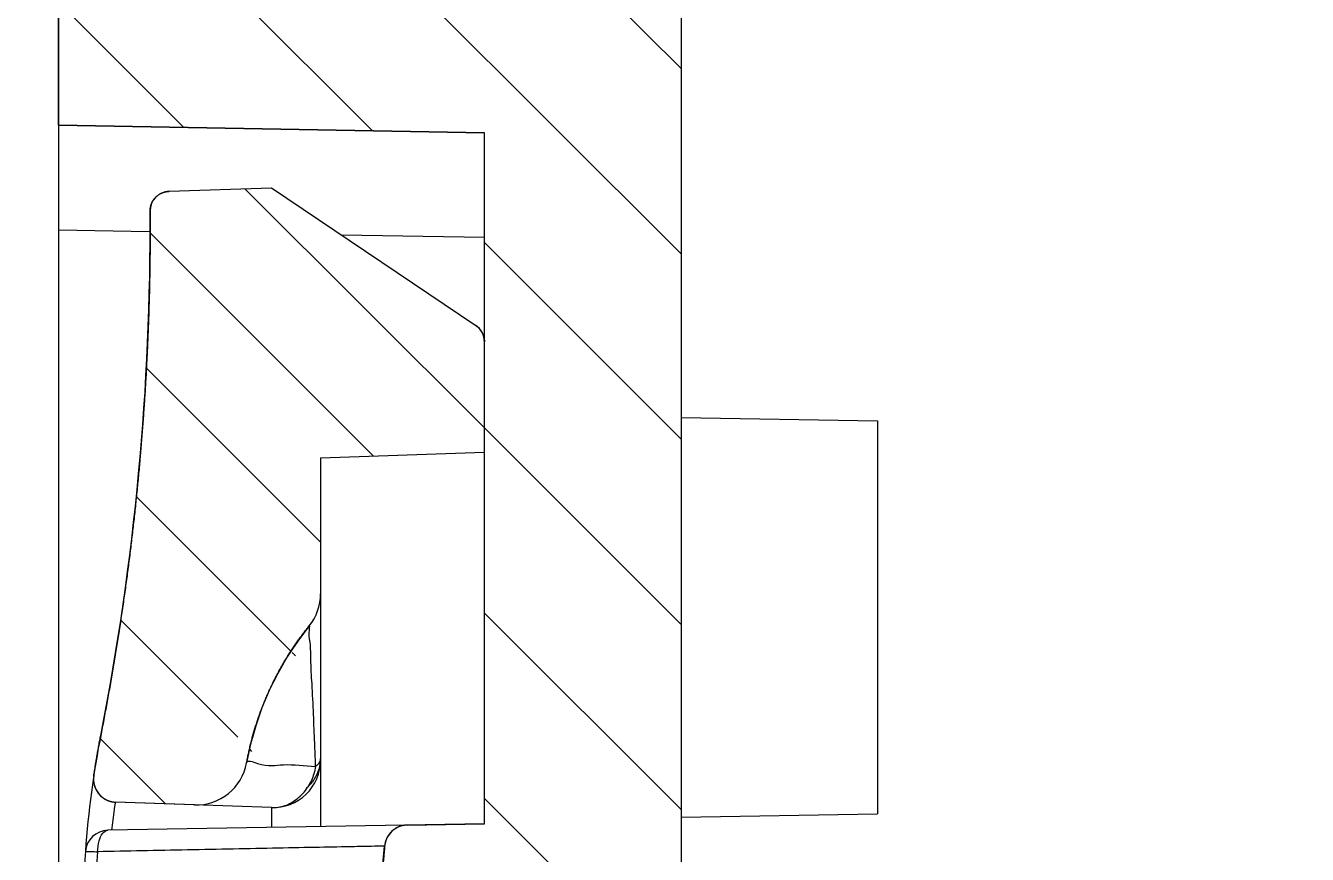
# Model space of a CAD drawing. Header units: millimetres. Extents: x 1786 to 2940, y -3417 to -1928.
# Drawn here: x 2728.43 to 2747.99, y -3145.97 to -3133.32 of the extents above; entities that cross this region are included whole.
import ezdxf

# ---------------------------------------------------------------- set-up
doc = ezdxf.new("R2010")
doc.units = ezdxf.units.MM
doc.layers.add('06___PRT_ALL_SURFS', color=7, linetype='Continuous')

# ---------------------------------------------------------------- blocks, each defined once
blk = doc.blocks.new('u231')
at = {"linetype": 'Continuous'}
h = blk.add_hatch(dxfattribs=at)
h.set_pattern_fill('DEFAULT__10', color=2, scale=2, angle=-45, style=0, pattern_type=0)
h.set_pattern_definition([(315, (-644.6682329129508, -170.348428502527), (1.4142135624, 1.4142135624), [])])
edge = h.paths.add_edge_path()
edge.add_line((-66.27623743635058, 36.23109608657296), (-66.27623743635058, 37.56018795327293))
edge.add_line((-67.47623743635086, 37.62448127707285), (-66.27623743635081, 37.56018795327284))
edge.add_line((-67.47623743635086, 37.62448127707285), (-67.47623743635086, 39.27669049927283))
edge.add_line((-52.7326064202507, 39.53983989557264), (-67.47623743635074, 39.27669049927263))
edge.add_spline(control_points=[(-50.27623743635058, 42.09660702657266), (-50.27623743635058, 41.90539620437266), (-50.3171183112504, 41.53352856937272), (-50.49648154585066, 40.99696159317273), (-50.78730116895076, 40.51288155597285), (-51.17617694835053, 40.10421865587296), (-51.64698653255073, 39.79096247157304), (-52.17634089405101, 39.59248572197293), (-52.54342701385076, 39.54321653557281), (-52.7326064202507, 39.53983989557264)], knot_values=[0, 0, 0, 0, 0.1428571429, 0.2857142857, 0.4285714286, 0.5714285714, 0.7142857143000001, 0.8571428570999999, 1, 1, 1, 1], degree=3, periodic=0)
edge.add_line((-50.27623743635058, 42.09660702657266), (-50.27623743635058, 44.06426391327264))
edge.add_line((-76.22623743635086, 44.74378857807278), (-50.27623743635081, 44.06426391327278))
edge.add_line((-76.22623743635086, 44.74378857807278), (-76.22623743635086, 47.72261318777279))
edge.add_line((-76.22623743635086, 47.72261318777282), (-60.77623743635081, 47.58778308047283))
edge.add_line((-60.77623743635058, 46.69952903187277), (-60.77623743635058, 47.58778308047278))
edge.add_line((-60.77623743635058, 46.69952903187277), (-47.77623743635058, 46.47261318777277))
edge.add_line((-47.77623743635058, 45.46894503897283), (-47.77623743635058, 46.47261318777285))
edge.add_line((-47.77623743635058, 45.46894503897283), (-46.27623743635058, 45.44276244157285))
edge.add_line((-46.27623743635058, 44.9190887759728), (-46.27623743635058, 45.4427624415728))
edge.add_spline(control_points=[(-46.52623743635058, 44.48607607407303), (-46.36774378724979, 44.5775824250727), (-46.27623743634967, 44.73607607407075), (-46.27623743635058, 44.9190887759728)], knot_values=[0, 0, 0, 0, 1, 1, 1, 1], weights=[1, 0.9106836025, 0.9106836025, 1], degree=3, periodic=0)
edge.add_spline(control_points=[(-46.52623743635058, 44.48607607407303), (-46.68473108534726, 44.39456972317203), (-46.77623743634877, 44.23607607407212), (-46.77623743635058, 44.05306337227285)], knot_values=[0, 0, 0, 0, 1, 1, 1, 1], weights=[1, 0.9106836025, 0.9106836025, 1], degree=3, periodic=0)
edge.add_line((-46.77623743635058, 42.09660702657266), (-46.77623743635058, 44.05306337227267))
edge.add_spline(control_points=[(-52.6715229977508, 35.96284892267295), (-52.2765381480508, 35.96989337897276), (-51.50451467915082, 36.06150863377297), (-50.37701095755074, 36.43035461447289), (-49.34956988385056, 37.01306978367302), (-48.45427340865081, 37.78498179137296), (-47.72465430135071, 38.71516089537272), (-47.18438482155079, 39.76766636327284), (-46.85131430985075, 40.91173655757302), (-46.77623743635058, 41.69587714877298), (-46.77623743635058, 42.09660702657266)], knot_values=[0, 0, 0, 0, 0.125, 0.25, 0.375, 0.5, 0.625, 0.75, 0.875, 1, 1, 1, 1], degree=3, periodic=0)
edge.add_line((-52.6715229977508, 35.96284892267295), (-65.77623743635081, 35.72913548497297))
edge.add_line((-65.77623743635058, 35.72913548497309), (-65.77623743635058, 36.20434106527307))
edge.add_line((-66.27623743635058, 36.23109608657296), (-65.77623743635058, 36.20434106527293))
edge = h.paths.add_edge_path()
edge.add_line((-46.77623743635058, 54.89216300337284), (-46.77623743635058, 71.57527279637284))
edge.add_spline(control_points=[(-46.52623743635058, 54.45915030147262), (-46.68473108534726, 54.55065665247275), (-46.77623743634877, 54.70915030147082), (-46.77623743635058, 54.89216300337284)], knot_values=[0, 0, 0, 0, 1, 1, 1, 1], weights=[1, 0.9106836025, 0.9106836025, 1], degree=3, periodic=0)
edge.add_spline(control_points=[(-46.52623743635058, 54.45915030147262), (-46.36774378724979, 54.36764395057209), (-46.27623743634967, 54.20915030147262), (-46.27623743635058, 54.02613759957285)], knot_values=[0, 0, 0, 0, 1, 1, 1, 1], weights=[1, 0.9106836025, 0.9106836025, 1], degree=3, periodic=0)
edge.add_line((-46.27623743635058, 53.50246393407269), (-46.27623743635058, 54.02613759957268))
edge.add_line((-47.77623743635058, 53.47628133667286), (-46.27623743635058, 53.50246393407286))
edge.add_line((-47.77623743635058, 52.47261318777282), (-47.77623743635058, 53.47628133667283))
edge.add_line((-60.77623743635058, 52.24569734377292), (-47.77623743635058, 52.47261318777294))
edge.add_line((-60.77623743635058, 51.35744329517274), (-60.77623743635058, 52.24569734377275))
edge.add_line((-76.22623743635086, 51.22261318777282), (-60.77623743635081, 51.3574432951728))
edge.add_line((-76.22623743635086, 51.22261318777282), (-76.22623743635086, 54.20143779757282))
edge.add_line((-76.22623743635086, 54.20143779757291), (-50.27623743635081, 54.88096246227292))
edge.add_line((-50.27623743635058, 54.88096246227269), (-50.27623743635058, 71.5752727963727))
edge.add_line((-46.77623743635058, 71.5752727963727), (-50.27623743635058, 71.5752727963727))
edge = h.paths.add_edge_path()
edge.add_line((-46.77623743635058, 71.5752727963727), (-50.27623743635058, 71.5752727963727))
edge.add_line((-46.77623743635058, 71.5752727963727), (-50.27623743635058, 71.5752727963727))
edge = h.paths.add_edge_path()
edge.add_line((-46.77623743635058, 235.2360558429727), (-46.77623743635058, 198.6860711098728))
edge.add_line((-53.27623743635058, 198.5726131877727), (-46.77623743635058, 198.6860711098728))
edge.add_line((-53.27623743635058, 198.5726131877727), (-53.27623743635058, 171.5075233176727))
edge.add_line((-53.27623743635058, 171.5075233176731), (-51.27623743635058, 171.4726131877731))
edge.add_line((-51.27623743635058, 171.4726131877728), (-51.27623743635058, 169.9726131877728))
edge.add_line((-57.27623743635058, 169.9726131877728), (-51.27623743635058, 169.9726131877728))
edge.add_line((-57.27623743635058, 169.9726131877728), (-57.27623743635058, 164.9726131877728))
edge.add_line((-57.27623743635058, 164.9726131877728), (-51.27623743635058, 164.9726131877728))
edge.add_line((-51.27623743635058, 164.9726131877728), (-51.27623743635058, 163.8226131877728))
edge.add_spline(control_points=[(-51.27623743635058, 163.8226131877727), (-51.70513100334983, 163.8226131877727), (-52.11465462974913, 163.6951765712729), (-52.46781802735086, 163.451814071273)], knot_values=[0, 0, 0, 0, 1, 1, 1, 1], weights=[1, 0.9698916124, 0.9698916124, 1], degree=3, periodic=0)
edge.add_line((-53.27623743635058, 163.4377030579726), (-52.46781802735052, 163.4518140712726))
edge.add_line((-53.27623743635058, 163.4377030579726), (-53.27623743635058, 159.6377030579727))
edge.add_line((-53.77623743635058, 159.6377030579729), (-53.27623743635058, 159.6377030579729))
edge.add_line((-53.77623743635058, 159.6377030579729), (-53.77623743635058, 156.4726131877729))
edge.add_line((-53.77623743635058, 156.4726131877728), (-53.27623743635058, 156.4726131877728))
edge.add_line((-53.27623743635058, 156.4726131877728), (-53.27623743635058, 146.5322962657728))
edge.add_line((-48.31346758405061, 146.4456707957729), (-53.27623743635058, 146.5322962657729))
edge.add_spline(control_points=[(-48.31346758405061, 146.4456707957729), (-48.09464045915274, 146.4418511540739), (-47.94930762085141, 146.2782104917733), (-47.97135661095081, 146.060463523273)], knot_values=[0, 0, 0, 0, 1, 1, 1, 1], weights=[1, 0.7846608681, 0.7846608681, 1], degree=3, periodic=0)
edge.add_spline(control_points=[(-47.4269974112508, 134.2657399000727), (-48.18796792435069, 138.1562943533722), (-48.3707357367507, 142.1163557167729), (-47.97135661095081, 146.060463523273)], knot_values=[0, 0, 0, 0, 1, 1, 1, 1], weights=[1, 0.9928064695000001, 0.9928064695000001, 1], degree=3, periodic=0)
edge.add_spline(control_points=[(-47.4269974112508, 134.2657399000727), (-47.06464821745067, 132.4131855039727), (-47.05426653135146, 130.5255555218769), (-47.39621686985083, 128.6691275823728)], knot_values=[0, 0, 0, 0, 1, 1, 1, 1], weights=[1, 0.9882961475, 0.9882961475, 1], degree=3, periodic=0)
edge.add_spline(control_points=[(-47.38505693465095, 114.0094844183727), (-48.28761182615062, 118.8678684664728), (-48.29137364295093, 123.809374991773), (-47.39621686985083, 128.6691275823728)], knot_values=[0, 0, 0, 0, 1, 1, 1, 1], weights=[1, 0.9888781278000001, 0.9888781278000001, 1], degree=3, periodic=0)
edge.add_spline(control_points=[(-47.38505693465095, 114.0094844183727), (-47.04745914784507, 112.1922213158673), (-47.04767060484573, 110.3438659916679), (-47.38568418265049, 108.526680180973)], knot_values=[0, 0, 0, 0, 1, 1, 1, 1], weights=[1, 0.9887716872, 0.9887716872, 1], degree=3, periodic=0)
edge.add_spline(control_points=[(-47.93920860805065, 97.97344139307279), (-48.21917380595187, 101.5053385184733), (-48.03359744755198, 105.0434509009729), (-47.38568418265049, 108.526680180973)], knot_values=[0, 0, 0, 0, 1, 1, 1, 1], weights=[1, 0.9942437894, 0.9942437894, 1], degree=3, periodic=0)
edge.add_spline(control_points=[(-48.04742018565094, 97.69168557147259), (-47.96928921385279, 97.76569481067327), (-47.93070484135295, 97.86615904517335), (-47.93920883125065, 97.9734413754727)], knot_values=[0, 0, 0, 0, 1, 1, 1, 1], weights=[1, 0.9348461343000001, 0.9348461343000001, 1], degree=3, periodic=0)
edge.add_spline(control_points=[(-51.75437299785062, 89.96690460327272), (-51.50862177925092, 92.94407878037282), (-50.2161914434505, 95.63732655387275), (-48.04742046845058, 97.69168587007289)], knot_values=[0, 0, 0, 0, 1, 1, 1, 1], weights=[1, 0.9560676572, 0.9560676572, 1], degree=3, periodic=0)
edge.add_spline(control_points=[(-52.09706883035096, 89.64575008877273), (-51.90794488114989, 89.64905125957284), (-51.76992428424865, 89.77839220717304), (-51.75436351845065, 89.96690382087309)], knot_values=[0, 0, 0, 0, 1, 1, 1, 1], weights=[1, 0.8276670767000001, 0.8276670767000001, 1], degree=3, periodic=0)
edge.add_line((-52.09706883035096, 89.64575008877273), (-53.27623743635093, 89.62516762417272))
edge.add_line((-53.27623743635058, 89.62516762417272), (-53.27623743635058, 79.07485070207275))
edge.add_line((-53.27623743635058, 79.07485070207304), (-46.77623743635058, 78.96139278007303))
edge.add_line((-46.77623743635058, 78.96139278007286), (-46.77623743635058, 71.57527279637287))
edge.add_line((-46.77623743635058, 71.5752727963727), (-50.27623743635058, 71.5752727963727))
edge.add_line((-50.27623743635058, 75.91729813367283), (-50.27623743635058, 71.57527279637284))
edge.add_line((-50.27623743635058, 75.91729813367283), (-56.27623743635058, 75.91729813367283))
edge.add_line((-56.27623743635058, 75.91729813367283), (-56.27623743635058, 91.59056215037279))
edge.add_spline(control_points=[(-56.27623743635058, 91.59056215037299), (-56.27623743635058, 92.16827408507287), (-55.87131378915047, 92.58032738207292), (-55.29368984275061, 92.59040984557305)], knot_values=[0, 0, 0, 0, 1, 1, 1, 1], weights=[1, 0.8088336328, 0.8088336328, 1], degree=3, periodic=0)
edge.add_line((-55.09788607215069, 92.59382761307279), (-55.29368984275072, 92.59040984557276))
edge.add_spline(control_points=[(-54.15782053705061, 93.30530315427268), (-54.28780198954837, 92.8737094742728), (-54.64721280374987, 92.60169449457226), (-55.09788607675046, 92.59382787697268)], knot_values=[0, 0, 0, 0, 1, 1, 1, 1], weights=[1, 0.8718579616, 0.8718579616, 1], degree=3, periodic=0)
edge.add_spline(control_points=[(-54.15782322995074, 93.30530396527274), (-53.56527444495034, 95.27281783616809), (-52.5863247643465, 97.07943966087305), (-51.26159354435049, 98.65020765447298)], knot_values=[0, 0, 0, 0, 1, 1, 1, 1], weights=[1, 0.9861690691, 0.9861690691, 1], degree=3, periodic=0)
edge.add_spline(control_points=[(-51.0269145121506, 99.33695842647285), (-51.01625737494671, 99.0837527922695), (-51.09820756504951, 98.84393862647266), (-51.26159354435049, 98.65020765447298)], knot_values=[0, 0, 0, 0, 1, 1, 1, 1], weights=[1, 0.9545596411, 0.9545596411, 1], degree=3, periodic=0)
edge.add_spline(control_points=[(-51.0269145121506, 99.33695842647285), (-51.16434708444922, 102.6022538730731), (-50.93275582354547, 105.8622243565674), (-50.33509403095059, 109.0752980325728)], knot_values=[0, 0, 0, 0, 1, 1, 1, 1], weights=[1, 0.9957492617, 0.9957492617, 1], degree=3, periodic=0)
edge.add_spline(control_points=[(-50.33459223255068, 113.4615414224727), (-50.06451400304925, 112.0077309404697), (-50.06468316864905, 110.529046681068), (-50.33509403095059, 109.0752980325728)], knot_values=[0, 0, 0, 0, 1, 1, 1, 1], weights=[1, 0.9887716872, 0.9887716872, 1], degree=3, periodic=0)
edge.add_spline(control_points=[(-50.33459223255068, 113.4615414224727), (-51.30434135945097, 118.6816269083729), (-51.30838323955095, 123.9910232499728), (-50.34658301285072, 129.2125791648727)], knot_values=[0, 0, 0, 0, 1, 1, 1, 1], weights=[1, 0.9888781278000001, 0.9888781278000001, 1], degree=3, periodic=0)
edge.add_spline(control_points=[(-50.3712074459504, 133.6898690190728), (-50.08132809095057, 132.2078255021779), (-50.07302274195081, 130.6977215164729), (-50.34658301285072, 129.2125791648727)], knot_values=[0, 0, 0, 0, 1, 1, 1, 1], weights=[1, 0.9882961475, 0.9882961475, 1], degree=3, periodic=0)
edge.add_spline(control_points=[(-50.3712074459504, 133.6898690190728), (-50.93930056245063, 136.594314285273), (-51.20766179675093, 139.5416036063775), (-51.1734822344506, 142.5008879541729)], knot_values=[0, 0, 0, 0, 1, 1, 1, 1], weights=[1, 0.9965110281999999, 0.9965110281999999, 1], degree=3, periodic=0)
edge.add_spline(control_points=[(-52.15596313405058, 143.512284820973), (-51.57300396705068, 143.5021092308725), (-51.16674851335029, 143.0838970365726), (-51.1734822344506, 142.5008879541729)], knot_values=[0, 0, 0, 0, 1, 1, 1, 1], weights=[1, 0.8061273523, 0.8061273523, 1], degree=3, periodic=0)
edge.add_line((-52.15596313405058, 143.512284820973), (-55.29368984275061, 143.567054044373))
edge.add_spline(control_points=[(-56.27623743635058, 144.566901739573), (-56.27623743635058, 143.9891898047731), (-55.87131378915047, 143.5771365078735), (-55.29368984275061, 143.567054044373)], knot_values=[0, 0, 0, 0, 1, 1, 1, 1], weights=[1, 0.8088336328, 0.8088336328, 1], degree=3, periodic=0)
edge.add_line((-56.27623743635058, 144.566901739573), (-56.27623743635058, 163.472613187773))
edge.add_line((-56.27623743635058, 163.4726131877728), (-58.77623743635058, 163.4726131877728))
edge.add_line((-58.77623743635058, 171.4726131877728), (-58.77623743635058, 163.4726131877728))
edge.add_line((-56.27623743635058, 171.4726131877728), (-58.77623743635058, 171.4726131877728))
edge.add_line((-56.27623743635058, 171.4726131877728), (-56.27623743635058, 201.7301657562728))
edge.add_line((-50.27623743635058, 201.730165756273), (-56.27623743635058, 201.730165756273))
edge.add_line((-50.27623743635058, 235.2360558429727), (-50.27623743635058, 201.7301657562728))
edge.add_spline(control_points=[(-50.27623743635058, 235.2360558429727), (-50.27623743635104, 236.6803356798732), (-51.28854655425221, 237.7104689221728), (-52.7326064202507, 237.7356750808731)], knot_values=[0, 0, 0, 0, 1, 1, 1, 1], weights=[1, 0.8088336328, 0.8088336328, 1], degree=3, periodic=0)
edge.add_line((-55.27623743635058, 237.7800743254729), (-52.73260642025059, 237.7356750808729))
edge.add_line((-55.27623743635058, 237.7800743254729), (-55.27623743635058, 238.6226131877729))
edge.add_line((-53.67623743635068, 238.6226131877729), (-55.2762374363507, 238.6226131877729))
edge.add_line((-53.67623743635068, 238.6226131877729), (-53.67623743635068, 240.2226131877729))
edge.add_line((-53.67623743635068, 240.2226131877728), (-55.2762374363507, 240.2226131877728))
edge.add_line((-55.27623743635058, 240.2226131877728), (-55.27623743635058, 241.2806074735728))
edge.add_line((-55.27623743635058, 241.2806074735727), (-52.67152299775057, 241.2351420139727))
edge.add_spline(control_points=[(-46.77623743635058, 235.2360558429727), (-46.77623743635059, 238.7023274514727), (-49.20577931925071, 241.1746472330733), (-52.6715229977508, 241.235142013973)], knot_values=[0, 0, 0, 0, 1, 1, 1, 1], weights=[1, 0.8088336328, 0.8088336328, 1], degree=3, periodic=0)
h = blk.add_hatch(dxfattribs=at)
h.set_pattern_fill('DEFAULT__4', color=2, scale=1.5, angle=-45, style=0, pattern_type=0)
h.set_pattern_definition([(315, (-645.0217863035509, -170.7019818931271), (1.0606601718, 1.0606601718), [])])
edge = h.paths.add_edge_path()
edge.add_line((-53.27623743635058, 83.95208401157288), (-53.27623743635058, 82.26651621137287))
edge.add_line((-50.77623743635058, 84.039385935273), (-53.27623743635058, 83.95208401157302))
edge.add_line((-50.77623743635058, 84.039385935273), (-50.77623743635058, 86.115434698673))
edge.add_arc((-49.99623567385061, 86.1154347092729), 0.7800019105, 141.1366498773, 180.0000007782)
edge.add_spline(control_points=[(-49.64771814375081, 88.69667753267277), (-49.78711531244837, 87.92602497556754), (-50.11268817774817, 87.21374747077243), (-50.60422884955051, 86.60405516947276)], knot_values=[0, 0, 0, 0, 1, 1, 1, 1], weights=[1, 0.9793104276000001, 0.9793104276000001, 1], degree=3, periodic=0)
edge.add_arc((-48.88017454455075, 88.55784623447289), 0.7800001409, 88.00000470859999, 169.7470368941)
edge.add_line((-48.85295299685049, 89.33737120747264), (-47.64992149795046, 89.2953604218726))
edge.add_spline(control_points=[(-47.31604874815048, 88.89338751017294), (-47.28262092765227, 89.115073904773), (-47.4258655706526, 89.28753621647411), (-47.6499214979508, 89.29536042187283)], knot_values=[0, 0, 0, 0, 1, 1, 1, 1], weights=[1, 0.7769289953, 0.7769289953, 1], degree=3, periodic=0)
edge.add_spline(control_points=[(-47.31604874815048, 88.89338751017294), (-47.34844498004668, 88.67854239737248), (-47.38550085544968, 88.46445176137244), (-47.42719888425063, 88.25121664997278)], knot_values=[0, 0, 0, 0, 1, 1, 1, 1], weights=[1, 0.9998426712, 0.9998426712, 1], degree=3, periodic=0)
edge.add_spline(control_points=[(-48.17548173775094, 80.2710246315728), (-48.19189846655036, 82.9515668077729), (-47.94164370355065, 85.62045204716924), (-47.42719888425063, 88.25121664997278)], knot_values=[0, 0, 0, 0, 1, 1, 1, 1], weights=[1, 0.9966947874, 0.9966947874, 1], degree=3, periodic=0)
edge.add_spline(control_points=[(-48.17548173775094, 80.2710246315728), (-48.17442988235098, 80.09927648747271), (-48.293359523851, 79.97536413227225), (-48.4650062626506, 79.96937009607291)], knot_values=[0, 0, 0, 0, 1, 1, 1, 1], weights=[1, 0.8114728484999999, 0.8114728484999999, 1], degree=3, periodic=0)
edge.add_line((-48.4650062626506, 79.96937009607291), (-50.02623743635058, 79.91485070217291))
edge.add_line((-50.02623743635058, 79.91485070217277), (-53.14399530735056, 82.01780493957281))
edge.add_spline(control_points=[(-53.14399530735091, 82.01780493957267), (-53.22842574425022, 82.07475398837278), (-53.27623743634967, 82.1646747029722), (-53.27623743635058, 82.26651621137307)], knot_values=[0, 0, 0, 0, 1, 1, 1, 1], weights=[1, 0.9219650618999999, 0.9219650618999999, 1], degree=3, periodic=0)
edge = h.paths.add_edge_path()
edge.add_spline(control_points=[(-49.27623743635058, 161.7226131877728), (-49.27623743635239, 165.7226131877733), (-53.27623743635195, 165.7226131877733), (-53.27623743635058, 161.7226131877728)], knot_values=[0, 0, 0, 0, 1, 1, 1, 1], weights=[1, 0.3333333333, 0.3333333333, 1], degree=3, periodic=0)
edge.add_spline(control_points=[(-53.27623743635058, 161.7226131877728), (-53.27623743635195, 157.7226131877728), (-49.27623743635239, 157.7226131877728), (-49.27623743635058, 161.7226131877728)], knot_values=[0, 0, 0, 0, 1, 1, 1, 1], weights=[1, 0.3333333333, 0.3333333333, 1], degree=3, periodic=0)
edge = h.paths.add_edge_path()
edge.add_line((-50.77623743635058, 147.5033872680729), (-50.77623743635058, 153.3353112640729))
edge.add_line((-50.27623743635058, 153.3527716488729), (-50.77623743635058, 153.3353112640729))
edge.add_line((-50.27623743635058, 153.3527716488729), (-50.27623743635058, 154.8178508793729))
edge.add_line((-50.27623743635058, 154.8178508793726), (-53.17623743635056, 154.9191211108727))
edge.add_line((-53.17623743635068, 156.466264149673), (-53.17623743635068, 154.919121110873))
edge.add_spline(control_points=[(-52.17623743635068, 156.485547318573), (-52.34839968345657, 157.1447825811732), (-53.0296180149521, 157.1316465330774), (-53.17623743635068, 156.466264149673)], knot_values=[0, 0, 0, 0, 1, 1, 1, 1], weights=[1, 0.4893193826, 0.4893193826, 1], degree=3, periodic=0)
edge.add_line((-46.77623743635058, 156.1079425340731), (-52.17623743635056, 156.4855473185731))
edge.add_line((-46.77623743635058, 154.3654530890726), (-46.77623743635058, 156.1079425340727))
edge.add_spline(control_points=[(-46.77623743635058, 154.3654530890726), (-46.77623743635693, 153.2354884122778), (-46.90337890535284, 152.1126993770735), (-47.15604706425074, 151.011346131173)], knot_values=[0, 0, 0, 0, 1, 1, 1, 1], weights=[1, 0.9957664508, 0.9957664508, 1], degree=3, periodic=0)
edge.add_spline(control_points=[(-47.84620640125058, 147.1486282028727), (-47.67898353525698, 148.4469011734782), (-47.44874838755548, 149.735492640878), (-47.15604706425074, 151.011346131173)], knot_values=[0, 0, 0, 0, 1, 1, 1, 1], weights=[1, 0.9992093501, 0.9992093501, 1], degree=3, periodic=0)
edge.add_spline(control_points=[(-47.84620640125058, 147.1486282028727), (-47.86913017605183, 146.9706542335739), (-48.00178895295221, 146.8498159857727), (-48.18112387455085, 146.8435534723731)], knot_values=[0, 0, 0, 0, 1, 1, 1, 1], weights=[1, 0.8415512369, 0.8415512369, 1], degree=3, periodic=0)
edge.add_line((-50.02623743635058, 146.7791206869729), (-48.18112387455062, 146.8435534723729))
edge.add_spline(control_points=[(-50.77623743635058, 147.5033872680729), (-50.77623743635058, 147.0670187132728), (-50.46234016725066, 146.7638916440733), (-50.02623743635058, 146.7791206869729)], knot_values=[0, 0, 0, 0, 1, 1, 1, 1], weights=[1, 0.7964389136, 0.7964389136, 1], degree=3, periodic=0)
at = {"color": 7, "linetype": 'Continuous'}
for p, q in [((-46.77623743635058, 54.89216300337284), (-46.77623743635058, 159.222624890273)), ((-56.27623743635058, 75.91729813367283), (-56.27623743635058, 91.59056215037299)), ((-56.27623743635058, 75.91729813367283), (-56.27623743635058, 91.59056215037299)), ((-53.27623743635058, 89.62516762417272), (-47.53026728385066, 89.72546390627303)), ((-52.09706883035096, 89.64575008877273), (-53.27623743635058, 89.62516762417272)), ((-53.27623743635058, 89.62516762417272), (-53.27623743635058, 79.07485070207304)), ((-53.27623743635058, 89.62516762417272), (-53.27623743635058, 79.07485070207304)), ((-50.77623743635058, 84.039385935273), (-50.77623743635058, 89.66880528647289)), ((-50.02624063835083, 89.37834331477279), (-50.02623703255085, 89.68189659217296)), ((-56.27623743635058, 89.52497838257295), (-59.27623743635058, 89.47261318777282)), ((-59.27623743635058, 83.47261318777282), (-59.27623743635058, 89.47261318777282)), ((-50.02623752735053, 89.37834320617276), (-47.6499214979508, 89.29536042187283)), ((-48.85295299685049, 89.33737120747264), (-47.6499214979508, 89.29536042187283)), ((-50.77623743635058, 84.039385935273), (-50.77623743635058, 86.11543469867274)), ((-50.77623743635058, 84.039385935273), (-53.27623743635058, 83.95208401157288)), ((-50.77623743635058, 84.039385935273), (-53.27623743635058, 83.95208401157288)), ((-53.27623743635058, 83.95208401157288), (-53.27623743635058, 82.26651621137307)), ((-56.27623743635058, 83.42024799307273), (-59.27623743635058, 83.47261318777282)), ((-50.02623743635058, 79.91485070217277), (-53.14399530735091, 82.01780493957267)), ((-50.02623743635058, 79.91485070217277), (-53.14399530735091, 82.01780493957267)), ((-53.27623743635058, 80.67460701437267), (-51.09620723735088, 80.63655444567303)), ((-48.16696513575062, 80.58542433467301), (-46.77623743635058, 80.56114909237294)), ((-48.4650062626506, 79.96937009607291), (-50.02623743635058, 79.91485070217277)), ((-48.4650062626506, 79.96937009607291), (-50.02623743635058, 79.91485070217277)), ((-53.27623743635058, 79.07485070207304), (-46.77623743635058, 78.96139278007286)), ((-46.77623743635058, 78.96139278007286), (-53.27623743635058, 79.07485070207304)), ((-46.77623743635058, 78.96139278007286), (-46.77623743635058, 71.5752727963727))]:
    blk.add_line(p, q, dxfattribs=at)
for centre, radius, start, end in [((-39.79504744515089, 88.97972056457274), 12, 133.4481411522117, 175.2812107051131), ((-52.1031771726507, 89.99569678207263), 0.35, 271.0000000000018, 355.2811953619913), ((-47.53637562615086, 90.07541059957293), 0.35, 271.0000000127969, 355.8722096051073), ((-62.14837333385049, 91.12993560527275), 15, 348.9354609792034, 355.8456897777031), ((-58.05898261015091, 91.07735459177275), 10.5618358609, 350.9156981448128, 352.640804393092), ((-50.05152938265064, 88.65407662187272), 0.7247080537, 87.99999999999605, 179.9999933527958), ((-48.88017453865086, 88.55784622707279), 0.7800001481000001, 88.0000051634068, 169.7470364393039), ((-48.88017454455075, 88.55784623447289), 0.7800001409, 88.00000470859862, 169.7470368940893), ((-47.66213632175049, 88.945573632373), 0.35, 351.4250403589001, 87.99999999999605), ((-50.20617055305092, 88.62995938667291), 0.5700673575999999, 163.6039251590885, 179.9260779850902), ((-54.22734196405099, 89.52504900577287), 4.653939582, 321.1238561057986, 349.7470854017077), ((-7.880151709450729, 80.51780959617281), 40.2960857268, 168.9354609792033, 180.3508982338038), ((-49.99623567385061, 86.1154347092729), 0.7800019105, 141.1366498773857, 180.0000007781096), ((-49.99623567385061, 86.1154347092729), 0.7800019105, 141.1366498773124, 180.0000007781878), ((-52.97623743635086, 82.26651621137307), 0.3, 180, 235.9999999999973), ((-48.47547611165055, 80.26918734417268), 0.3, 272.000000000004, 0.3508982338037988)]:
    blk.add_arc(centre, radius, start, end, dxfattribs=at)
for points, start_tangent, end_tangent in [([(-51.75437299785062, 89.96690460327272), (-51.74867719305075, 90.03363510187273), (-51.74260270005061, 90.10040046137283), (-51.73614866735079, 90.16719755497297), (-51.72931427635058, 90.2340232404731), (-51.72209874245073, 90.3008743602727), (-51.71450131495067, 90.36774774217292), (-51.70652127745097, 90.43464019957264), (-51.69815794775059, 90.50154853227286), (-51.68941067895094, 90.56846952627302), (-51.68027885885067, 90.6353999550729), (-51.67076191065053, 90.70233657937297), (-51.66085929325072, 90.76927614817305), (-51.65057050115092, 90.83621539877277), (-51.6398950650505, 90.90315105757281), (-51.62883255195084, 90.97007984017273), (-51.61738256525086, 91.0369984523727), (-51.60554474515084, 91.10390359047278), (-51.59331876865099, 91.170791941473), (-51.58070434985075, 91.23766018407287), (-51.56770124035074, 91.30450498867276), (-51.55430922905089, 91.37132301847305), (-51.5405281426506, 91.43811092947271), (-51.52635784535096, 91.50486537117285), (-51.51179823975099, 91.5715829872729), (-51.49684926615055, 91.63826041607263), (-51.48151090345073, 91.7048942907727), (-51.46578316875048, 91.77148124037285), (-51.44966611755081, 91.83801789017298), (-51.43315984415085, 91.90450086207284), (-51.41626448145098, 91.97092677537285), (-51.39898020125065, 92.03729224707286), (-51.38130721405059, 92.10359389257292), (-51.36324576935067, 92.16982832647273), (-51.34479615585087, 92.23599216257298), (-51.32595870115074, 92.30208201477308), (-51.30673377205085, 92.36809449787279), (-51.28712177435091, 92.43402622757276), (-51.26712315315081, 92.49987382147265), (-51.24673839265097, 92.56563389927305), (-51.22596801645068, 92.63130308367272), (-51.20481258705058, 92.6968780009729), (-51.18327270635064, 92.7623552812729), (-51.16134901535088, 92.8277315592727), (-51.13904219415053, 92.89300347487278), (-51.11635296175064, 92.95816767367296), (-51.09328207655062, 93.02322080747308), (-51.06983033565075, 93.08815953487283), (-51.04599857505082, 93.152980522073), (-51.02178766965062, 93.21768044307282), (-50.99719853305078, 93.2822559805727), (-50.97223211735081, 93.34670382597278), (-50.94688941325057, 93.41102068087275), (-50.921171449751, 93.47520325657297), (-50.89507929435058, 93.53924827557285), (-50.86861405235095, 93.60315247137305), (-50.84177686715066, 93.6669125895728), (-50.81456891985044, 93.7305253879731), (-50.78699142925097, 93.79398763757308), (-50.75904565175051, 93.85729612277282), (-50.73073288075057, 93.9204476421728), (-50.70205444675094, 93.98343900867303), (-50.67301171735062, 94.04626705057308), (-50.6436060963506, 94.10892861177308), (-50.61383902445095, 94.17142055247268), (-50.58371197825045, 94.23373974937294), (-50.553226470151, 94.29588309657265), (-50.52238404865057, 94.357847505873), (-50.49118629725081, 94.41962990737284), (-50.45963483485093, 94.48122724997302), (-50.42773131505055, 94.5426365017729), (-50.39547742615059, 94.60385465067293), (-50.36287489075085, 94.66487870497303), (-50.32992546525065, 94.72570569357276), (-50.29663093985073, 94.78633266667293), (-50.26299313825075, 94.84675669607259), (-50.22901391675077, 94.90697487587295), (-50.19469516465097, 94.96698432287303), (-50.16003880355083, 95.02678217677294), (-50.12504678685082, 95.08636560097284), (-50.08972109985052, 95.14573178287264), (-50.05406375875054, 95.20487793427264), (-50.01807681095079, 95.26380129177278), (-49.98176233415052, 95.3224991173729), (-49.94512243625059, 95.3809686987729), (-49.9081592547509, 95.43920734967287), (-49.87087495665082, 95.49721241037287), (-49.8332717375506, 95.55498124807309), (-49.79535182185055, 95.61251125727267), (-49.75711746185061, 95.66979986027309), (-49.71857093745075, 95.72684450727274), (-49.6797145559508, 95.78364267687266), (-49.64055065105049, 95.84019187667309), (-49.60108158315097, 95.89648964307298), (-49.5613097383507, 95.9525335422727), (-49.52123752815078, 96.00832117007303), (-49.48086738895063, 96.06385015237265), (-49.44020178195069, 96.11911814567293), (-49.39924319195097, 96.1741228370729), (-49.35799412755068, 96.22886194487273), (-49.31645712035061, 96.28333321847276), (-49.2746347246507, 96.3375344390729), (-49.23252951655058, 96.39146341987271), (-49.19014409425063, 96.44511800577266), (-49.14748107655078, 96.49849607467286), (-49.10454310325076, 96.55159553667272), (-49.06133283405097, 96.60441433497272), (-49.01785294845058, 96.65695044587301), (-48.97410614485079, 96.70920187887305), (-48.93009514055075, 96.7611666771727), (-48.88582267075071, 96.8128429176727), (-48.84129148815055, 96.86422871127297), (-48.79650436275051, 96.91532220287263), (-48.75146408095088, 96.96612157167283), (-48.70617344525044, 97.01662503157286), (-48.66063527365077, 97.0668308306731), (-48.61485239905096, 97.11673725227274), (-48.56882766905073, 97.16634261417266), (-48.52256394505048, 97.21564526947259), (-48.47606410175058, 97.26464360637283), (-48.42933102705092, 97.31333604807287), (-48.38236762105089, 97.36172105357264), (-48.33517679565057, 97.40979711687305), (-48.2877614742506, 97.4575627676727), (-48.24012459085088, 97.50501657147288), (-48.19226908985047, 97.5521571289728), (-48.14419792545095, 97.59898307697267), (-48.09591406095069, 97.64549308797268), (-48.04742046845058, 97.69168587007289)], (0.08226533655971006, 0.9966104627188688), (0.7259971087903541, 0.6876977519434297)), ([(-52.09706883035096, 89.64575008877273), (-52.08970382175085, 89.64595620847285), (-52.08228653985088, 89.64632079337298), (-52.07482149885072, 89.64684730767294), (-52.06731342855073, 89.64753907087288), (-52.059767270051, 89.64839924337275), (-52.05218817115065, 89.64943081237288), (-52.04458148005097, 89.65063657747305), (-52.0369527378507, 89.65201913617284), (-52.02930767055068, 89.6535808708727), (-52.02165217975062, 89.65532393417288), (-52.01399233185066, 89.65725023647292), (-52.00633434685051, 89.65936143287308), (-51.99868458535047, 89.66165891117271), (-51.9910495355507, 89.66414378027275), (-51.98343579805078, 89.6668168598726), (-51.97585007055068, 89.66967867047288), (-51.96829913165084, 89.67272942447289), (-51.96078982325071, 89.67596901857269), (-51.95332903255076, 89.67939702717285), (-51.94592367405085, 89.68301269677295), (-51.93858066955045, 89.68681494187285), (-51.93130692915065, 89.69080234227295), (-51.92410933065048, 89.69497314157297), (-51.91699469995046, 89.69932524687283), (-51.90996979035071, 89.70385623067295), (-51.90304126215096, 89.7085633333727), (-51.89621566245069, 89.71344346797287), (-51.88949940515067, 89.71849322567277), (-51.88289875145074, 89.723708883173), (-51.8764197905507, 89.72908641157301), (-51.87006842115079, 89.73462148647286), (-51.86385033375063, 89.74030949927283), (-51.85777099365077, 89.7461455702728), (-51.85183562475095, 89.75212456217287), (-51.8460491951505, 89.75824109527275), (-51.840416402551, 89.7644895639728), (-51.83494166255059, 89.77086415297299), (-51.8296290963508, 89.77735885597303), (-51.82448252185077, 89.78396749347303), (-51.81950544415076, 89.79068373257269), (-51.81470104905065, 89.79750110577288), (-51.81007219695084, 89.80441303157295), (-51.80562141895052, 89.8114128341731), (-51.80135091385046, 89.81849376417267), (-51.79726254725074, 89.82564901817295), (-51.79335785115063, 89.83287175927308), (-51.78963802595081, 89.84015513647273), (-51.78610394315047, 89.84749230467287), (-51.78275614945096, 89.85487644297291), (-51.7795948726507, 89.86230077337268), (-51.7766200277506, 89.86975857857306), (-51.77383122495075, 89.87724321857286), (-51.77122777835075, 89.88474814697292), (-51.76880871575077, 89.89226692657303), (-51.76657278885068, 89.89979324307296), (-51.76451848485067, 89.9073209189728), (-51.76264403835057, 89.91484392547272), (-51.76094744355078, 89.92235639407272), (-51.75942646755084, 89.92985262687307), (-51.75807866375044, 89.93732710547283), (-51.7569013850507, 89.94477449907299), (-51.75589179815097, 89.95218967197297), (-51.75504689725085, 89.95956768897304), (-51.75436351845065, 89.96690382087309)], (0.9998476951561043, 0.01745240645372687), (0.08226560343629329, 0.9966104406894716)), ([(-51.75437299785062, 89.96690460327272), (-51.64107771075078, 89.969036957973), (-51.29399685415092, 89.97558210127272), (-50.76025560545077, 89.98570609197304), (-50.12825624495053, 89.9978028819728), (-49.44734830165044, 90.01099166607264), (-48.74636313095061, 90.02477562967306), (-48.05022058955046, 90.03872259747277), (-47.37442483645054, 90.05254416417301)], (0.9998230336296086, 0.0188122679038686), (0.9997845784506291, 0.0207556424207547)), ([(-50.02610568235059, 89.3783443078728), (-50.22999874535071, 89.34816410907297), (-50.41793812935066, 89.24568969187294), (-50.57951050305064, 89.06798471937282)], (-0.9993863479433548, 0.0350275255255619), (-0.5483441511119461, -0.8362527679722915)), ([(-47.6296292191505, 89.40977349427294), (-47.63430388125062, 89.38110651307306), (-47.6380284437505, 89.3588004412727), (-47.64127638825084, 89.33982801697266), (-47.64403158485084, 89.32420215837283), (-47.64627790385066, 89.31193578347302), (-47.6476731450507, 89.30467844037275), (-47.64874385225085, 89.2994944312727), (-47.64948793965095, 89.29638583527276), (-47.6499033212508, 89.29535473167289), (-47.64992187105054, 89.29535580437278)], (-0.1589835775034197, -0.987281227454576), (-0.9966766793494497, 0.08145917284722713)), ([(-47.31604874815048, 88.89338751017294), (-47.31546214225045, 88.89743826857284), (-47.31492027365084, 88.90151667007285), (-47.31442397305045, 88.90562212957275), (-47.31397406565065, 88.90975403657285), (-47.31357137015084, 88.91391175447279), (-47.31321669785075, 88.91809462087303), (-47.31291085205066, 88.92230194747299), (-47.31265462685087, 88.9265330197727), (-47.3124488064509, 88.93078709727297), (-47.31229416405085, 88.93506341347302), (-47.31219146125068, 88.93936117557269), (-47.31214144675096, 88.94367956497263), (-47.31214485565079, 88.94801773727295), (-47.31220240825087, 88.95237482217271), (-47.31231480945053, 88.9567499239729), (-47.31248274725067, 88.96114212157272), (-47.31270689255098, 88.9655504688726), (-47.31298789735092, 88.96997399487282), (-47.31332639415041, 88.97441170447291), (-47.31372299525083, 88.978862578173), (-47.31417829125076, 88.98332557307276), (-47.31469285055073, 88.98779962307299), (-47.31526721785076, 88.99228363947259), (-47.31590191395071, 88.9967765113729), (-47.31659743405089, 89.0012771067727), (-47.31735424735052, 89.00578427227265), (-47.31817279595043, 89.01029683467277), (-47.31905349405088, 89.01481360137268), (-47.31999672675056, 89.01933336077309), (-47.32100284985063, 89.0238548838729), (-47.32207218835083, 89.02837692417279), (-47.32320503595065, 89.03289821947283), (-47.32440165455091, 89.03741749207302), (-47.32566227295092, 89.04193345027306), (-47.32698708665066, 89.04644478897262), (-47.32837625695083, 89.0509501909728), (-47.32982991005065, 89.055448328073), (-47.33134813725064, 89.05993786187264), (-47.33293099355069, 89.06441744537278), (-47.33457849765091, 89.06888572357275), (-47.3362906312509, 89.07334133547283), (-47.33806733875053, 89.07778291437262), (-47.33990852695069, 89.08220908987278), (-47.34181406455082, 89.08661848867268), (-47.34378378185056, 89.09100973627301), (-47.34581747095081, 89.09538145797296), (-47.34791488495057, 89.09973228007266), (-47.35007573855046, 89.10406083177259), (-47.35229970725095, 89.1083657461727), (-47.35458642805088, 89.11264566137288), (-47.35693549895086, 89.11689922227288), (-47.35934647955082, 89.12112508197288), (-47.36181889085083, 89.12532190267302), (-47.36435221555075, 89.1294883573728), (-47.36694589855097, 89.133623131273), (-47.3695993471506, 89.13772492297267), (-47.37231193145044, 89.14179244587285), (-47.37508298475086, 89.14582442947267), (-47.37791180425074, 89.14981962047295), (-47.38079765155089, 89.15377678467303), (-47.38373975295099, 89.15769470747273), (-47.3867373009507, 89.16157219557272), (-47.38978945395093, 89.16540807817273), (-47.39289533785086, 89.16920120797295), (-47.3960540464509, 89.17295046227264), (-47.39926464265091, 89.17665474437308), (-47.40252615885083, 89.18031298427286), (-47.40583759865058, 89.18392414017308), (-47.40919793725061, 89.18748719887299), (-47.41260612265069, 89.1910011771729), (-47.41606107695088, 89.19446512257309), (-47.41956169745072, 89.197878114373), (-47.42310685735083, 89.20123926387305), (-47.4266954075506, 89.20454771587265), (-47.4303261775508, 89.20780264877294), (-47.43399797665052, 89.2110032755727), (-47.437709595451, 89.21414884447267), (-47.44145980685062, 89.21723863887291), (-47.44524736745052, 89.22027197877287), (-47.44907101895069, 89.22324822027304), (-47.45292948945053, 89.2261667564726), (-47.4568214945507, 89.2290270178728), (-47.46074573915075, 89.23182847207272), (-47.46470091825086, 89.23457062447278), (-47.46868571875075, 89.23725301837294), (-47.47269882045066, 89.23987523467304), (-47.4767388975506, 89.24243689227296), (-47.48080461995096, 89.24493764807266), (-47.48489465455077, 89.24737719667291), (-47.48900766665065, 89.24975527017295), (-47.49314232095048, 89.25207163837285), (-47.49729728305056, 89.25432610817279), (-47.50147122085082, 89.2565185235726), (-47.50566280525072, 89.2586487649728), (-47.50987071185091, 89.26071674917284), (-47.51409362205095, 89.26272242877303), (-47.51833022385063, 89.26466579177304), (-47.52257921335058, 89.26654686107304), (-47.526839295851, 89.26836569357283), (-47.53110918635093, 89.27012238037287), (-47.53538761145091, 89.27181704527266), (-47.53967330945079, 89.273449844673), (-47.54396503195085, 89.27502096697299), (-47.54826154455077, 89.27653063127309), (-47.55256162745081, 89.27797908717275), (-47.55686407685062, 89.27936661377271), (-47.56116770515064, 89.28069351907288), (-47.56547134225048, 89.28196013887282), (-47.56977383585081, 89.28316683607272), (-47.57407405225058, 89.28431400007275), (-47.57837087705093, 89.28540204537285), (-47.58266321595056, 89.28643141127304), (-47.58694999465069, 89.28740256067294), (-47.59123016015064, 89.28831597907265), (-47.59550268065095, 89.28917217407297), (-47.59976654625052, 89.28997167407306), (-47.60402076945093, 89.29071502747274), (-47.60826438495087, 89.29140280177307), (-47.6124964509504, 89.29203558297286), (-47.61671604825051, 89.29261397407299), (-47.62092228145093, 89.29313859447302), (-47.62511427865093, 89.29361007927264), (-47.62929119185083, 89.29402907777285), (-47.63345219695066, 89.29439625347277), (-47.6375964939507, 89.29471228227294), (-47.64172330695101, 89.2949778521729), (-47.64583188415054, 89.29519366227305), (-47.6499214979508, 89.29536042187283)], (0.1491032062865381, 0.9888216390608946), (-0.9993908270186583, 0.03489949671502934)), ([(-50.57951050305064, 89.06798471937282), (-50.68555668855061, 88.93989938607274), (-50.75305516075059, 88.7908755698727)], (-0.7297750500564169, -0.6836873381269792), (-0.2818801595079156, -0.959449621228646)), ([(-50.69804723355082, 88.75078412807306), (-50.67398473725052, 88.86108406297262), (-50.63561769215084, 88.96530816537279), (-50.57952698585086, 89.06795969957284)], (0.1458070925650964, 0.9893130403253126), (0.5458587605986441, 0.8378772066822873)), ([(-47.31604874815048, 88.89338751017294), (-47.32841444855057, 88.81286447207276), (-47.34121787255071, 88.73240622227286), (-47.35445850185079, 88.65201632867274), (-47.36813577955081, 88.57169835327295), (-47.3822491101505, 88.4914558520727), (-47.39679785925046, 88.4112923743728), (-47.41178135435075, 88.33121146227268), (-47.42719888425063, 88.25121664997278)], (-0.1491032063517587, -0.9888216390510601), (-0.1919145970693463, -0.9814116299655872)), ([(-50.77348256595042, 88.65348757717265), (-50.77624828725084, 88.63074194887304)], (-0.2323397051858379, -0.9726347008996534), (-0.0001392295641866233, -0.9999999903075641)), ([(-50.69804754045072, 88.75078192337287), (-50.74034667965088, 88.71295504337286), (-50.76660189345057, 88.67360439677304), (-50.77348256595042, 88.65348757717265)], (-0.820286896721797, -0.5719522769134887), (-0.2323397034330126, -0.9726347013183623)), ([(-50.69804750695084, 88.75078191597277), (-50.69704810355097, 88.63322530087271)], (-0.01170253428355938, -0.9999315230011214), (0.02575490025300808, -0.9996682875399008)), ([(-49.64771777715077, 88.69667955987279), (-49.81630794225066, 88.70488493637276), (-50.21011037425069, 88.72467312437266), (-50.69804750695084, 88.75078191597277)], (-0.1779931657029076, -0.9840317235552203), (-0.9986457599990584, 0.05202543643164686)), ([(-50.69704810355097, 88.63322530087271), (-50.68681229825097, 88.3938169816729), (-50.66915302295047, 87.95953429267274), (-50.6462164553509, 87.48955268167265), (-50.62765694995096, 87.10514732337288), (-50.61465104245053, 86.8303299410727), (-50.6056095626509, 86.65863790127287), (-50.60390476185057, 86.60445720367261)], (0.02575490019668833, -0.9996682875413518), (0.6275525817981669, 0.7785741821293942)), ([(-49.64771814375081, 88.69667753267277), (-49.65425697575074, 88.66130869617291), (-49.66107549765047, 88.62595824807295), (-49.66817386565072, 88.5906294625729), (-49.67555218515054, 88.55532562177268), (-49.68321051115072, 88.5200500149731), (-49.69114884745068, 88.48480593737304), (-49.69936714655068, 88.44959668937281), (-49.7078653098506, 88.41442557527262), (-49.71664318675084, 88.37929590277281), (-49.72570057525081, 88.34421098147277), (-49.73503722155101, 88.30917412217286), (-49.74465281945095, 88.27418863557295), (-49.75454701125045, 88.23925783177265), (-49.76471938695067, 88.2043850185728), (-49.7751694843505, 88.16957350117264), (-49.78589678925073, 88.13482658057274), (-49.7969007352508, 88.10014755267275), (-49.8081807041508, 88.065539707673), (-49.81973602535072, 88.03100632837277), (-49.83156597675088, 87.9965506897729), (-49.84366978415073, 87.96217605767288), (-49.85604662195101, 87.9278856875726), (-49.86869561295089, 87.89368282407304), (-49.88161582855082, 87.85957069967299), (-49.89480628935098, 87.82555253337296), (-49.90826596475063, 87.79163153017271), (-49.92199377375073, 87.75781088017266), (-49.93598858505084, 87.72409375677307), (-49.95024921725098, 87.69048331657268), (-49.964774439351, 87.65698269797304), (-49.97956297105065, 87.62359502017262), (-49.99461348305067, 87.59032338217276), (-50.00992459735062, 87.55717086227287), (-50.02549488805062, 87.52414051637288), (-50.04132288155097, 87.49123537777268), (-50.05740705685048, 87.45845845557278), (-50.0737458462504, 87.42581273447286), (-50.09033763605066, 87.39330117307281), (-50.10718076645071, 87.3609267036727), (-50.12427353295061, 87.32869223097305), (-50.14161418605045, 87.29660063147276), (-50.1592009325509, 87.26465475237273), (-50.17703193575062, 87.23285741097288), (-50.19510531605056, 87.20121139367302), (-50.21341915205085, 87.16971945517298), (-50.23197148065083, 87.13838431777276), (-50.25076029805086, 87.10720867057262), (-50.26978356045083, 87.0761951688728), (-50.2890391845508, 87.04534643297302), (-50.30852504855056, 87.01466504797281), (-50.32823899275081, 86.98415356287296), (-50.34817882035077, 86.95381448967282), (-50.36834229815076, 86.92365030297287), (-50.38872715745083, 86.89366343937309), (-50.40933109485059, 86.86385629667302), (-50.43015177285088, 86.83423123337298), (-50.45118682115071, 86.80479056787271), (-50.47243383695059, 86.7755365781727), (-50.49389038605068, 86.74647150147302), (-50.51555400395091, 86.71759753297283), (-50.53742219625065, 86.68891682627282), (-50.55949243975056, 86.6604314920728), (-50.58176218355084, 86.63214359837275), (-50.60422884955051, 86.60405516947276)], (-0.1779936027496211, -0.9840316445014409), (-0.6276389680160562, -0.7785045445132224)), ([(-48.17548173775094, 80.2710246315728), (-48.176237264051, 80.52153601817281), (-48.17543494575057, 80.77212006467289), (-48.17307351605086, 81.02276226107278), (-48.16915188815074, 81.27344807517284), (-48.16366915545086, 81.52416295497278), (-48.156624592551, 81.7748923312729), (-48.14801765495076, 82.02562162117283), (-48.13784797965081, 82.276336230173), (-48.1261153854507, 82.52702155547286), (-48.11281987295069, 82.77766298827282), (-48.09796162475095, 83.02824591747276), (-48.08154100565071, 83.2787557315728), (-48.06355856245091, 83.52917782197301), (-48.04401502415067, 83.77949758587283), (-48.02291130175081, 84.02970042897277), (-48.0002484880506, 84.27977176817285), (-47.97602785755089, 84.5296970348727), (-47.95025086645046, 84.77946167707296), (-47.9229191516506, 85.02905116297279), (-47.89403453145087, 85.27845098317266), (-47.86359900405068, 85.52764665397262), (-47.83161474805047, 85.77662371977294), (-47.79808412115062, 86.02536775607268), (-47.76300966025065, 86.27386437227278), (-47.72639408045097, 86.52209921427266), (-47.68824027465098, 86.7700579674729), (-47.64855131245076, 87.01772635927273), (-47.60733043975097, 87.26509016207274), (-47.56458107805065, 87.51213519567273), (-47.5203068231508, 87.75884733027306), (-47.4745114445509, 88.00521248877294), (-47.42719888425063, 88.25121664997278)], (-0.006124291229225476, 0.9999812463526203), (0.1919145970189103, 0.9814116299754498)), ([(-53.14399530735091, 82.01780493957267), (-53.14763251625072, 82.02029735227279), (-53.15124545995059, 82.02285211537264), (-53.15483262985072, 82.02546900267271), (-53.15839251455054, 82.02814774137278), (-53.16192360095056, 82.03088801217291), (-53.16542437655062, 82.03368944817294), (-53.16889333085101, 82.03655163517305), (-53.17232895755069, 82.03947411107265), (-53.17572975585063, 82.04245636567293), (-53.17909423285073, 82.04549784087294), (-53.18242090515059, 82.04859793037303), (-53.18570830055069, 82.05175597987272), (-53.18895496055075, 82.05497128737261), (-53.19215944155076, 82.05824310297294), (-53.19532031705057, 82.06157062987268), (-53.1984361796508, 82.06495302407302), (-53.20150564285086, 82.06838939567297), (-53.20452734295077, 82.07187880867286), (-53.20749994075095, 82.0754202824728), (-53.21042212345083, 82.07901279187263), (-53.21329260665061, 82.08265526867308), (-53.21611013575057, 82.08634660217285), (-53.21887348805058, 82.09008564027272), (-53.22158147415075, 82.09387119077292), (-53.2242329395508, 82.09770202247273), (-53.22682676675095, 82.10157686657294), (-53.22936187605092, 82.10549441767307), (-53.23183722725071, 82.10945333587279), (-53.23425182155052, 82.1134522475727), (-53.23660470215054, 82.11748974767306), (-53.23889495585081, 82.12156440057288), (-53.24112171415072, 82.12567474257276), (-53.24328415465061, 82.12981928297268), (-53.24538150145099, 82.13399650627298), (-53.24741302655048, 82.13820487407293), (-53.24937805065065, 82.14244282647269), (-53.25127594365085, 82.14670878467268), (-53.2531061256509, 82.15100115227278), (-53.25486806715071, 82.15531831777298), (-53.2565612899507, 82.15965865617272), (-53.25818536695078, 82.1640205313729), (-53.2597399230508, 82.1684022977729), (-53.26122463485081, 82.17280230277265), (-53.26263923115084, 82.17721888837286), (-53.26398349265082, 82.18165039337282), (-53.26525725195052, 82.18609515567277), (-53.26646039315074, 82.1905515135727), (-53.2675928522508, 82.19501780847304), (-53.26865461595071, 82.19949238657273), (-53.26964572155066, 82.20397360047264), (-53.27056625665091, 82.20845981167304), (-53.27141635805083, 82.21294939187283), (-53.27219621155064, 82.21744072517276), (-53.27290605075086, 82.22193220957297), (-53.27354615625063, 82.2264222587728), (-53.27411685515062, 82.23090930397302), (-53.2746185193505, 82.23539179527279), (-53.27505156525058, 82.23986820337268), (-53.27541645215069, 82.24433702097303), (-53.27571368115059, 82.24879676427281), (-53.27594379395077, 82.25324597417284), (-53.27610737185069, 82.25768321767282), (-53.27620503395065, 82.26210708907274), (-53.27623743635058, 82.26651621137307)], (-0.8290375725385356, 0.559192903495218), (0, 1)), ([(-48.17548173775094, 80.2710246315728), (-48.17551331205095, 80.26446306257276), (-48.17569053165062, 80.25784688427302), (-48.17601702175079, 80.2511803045727), (-48.17649627575065, 80.24446776187278), (-48.17713164005045, 80.23771392217304), (-48.17792629795076, 80.23092367517302), (-48.17888325385093, 80.22410212837303), (-48.18000531745065, 80.21725460137304), (-48.18129508825086, 80.21038661737293), (-48.18275493985084, 80.20350389437272), (-48.18438700485058, 80.19661233527268), (-48.18619316055083, 80.18971801557291), (-48.18817501435069, 80.1828271711729), (-48.19033389085098, 80.17594618417297), (-48.19267081925091, 80.16908156727277), (-48.19518652125089, 80.16223994807297), (-48.19788140135051, 80.15542805097266), (-48.2007555363507, 80.14865267897267), (-48.20380866815094, 80.1419206944729), (-48.20704019625055, 80.13523899857273), (-48.21044917255085, 80.12861451047274), (-48.2140342978505, 80.12205414607297), (-48.21779391875089, 80.11556479537285), (-48.22172602795081, 80.10915330077296), (-48.22582826445068, 80.102826434073), (-48.23009791685081, 80.09659087397267), (-48.23453192755051, 80.09045318357266), (-48.23912689915096, 80.08441978817291), (-48.24387910205087, 80.07849695327286), (-48.24878448445088, 80.07269076357261), (-48.25383868325071, 80.06700710197265), (-48.25903703685071, 80.061451630173), (-48.26437459955059, 80.05602976967293), (-48.26984615725087, 80.05074668437283), (-48.27544624435086, 80.04560726417276), (-48.28116916165072, 80.04061610977305), (-48.28700899615069, 80.03577751927287), (-48.2929596402505, 80.031095476073), (-48.29901481365096, 80.02657363827302), (-48.30516808405082, 80.02221533007287), (-48.31141288965091, 80.01802353467292), (-48.31774256115068, 80.01400088867285), (-48.32415034435098, 80.01014967867286), (-48.33062942275092, 80.00647183887304), (-48.33717293965083, 80.00296895147267), (-48.34377402055043, 79.99964224737278), (-48.35042579475066, 79.99649260967271), (-48.35712141625072, 79.99352057777287), (-48.36385408465094, 79.9907263539726), (-48.37061706445047, 79.98810980997268), (-48.37740370435085, 79.98567049647272), (-48.38420745455051, 79.98340765237299), (-48.39102188425068, 79.98132021597303), (-48.39784069675079, 79.97940683697288), (-48.40465774465065, 79.9776658888727), (-48.41146704255061, 79.97609548297305), (-48.41826278005055, 79.97469348227287), (-48.42503933165062, 79.97345751607281), (-48.4317912672509, 79.97238499517289), (-48.43851336025045, 79.97147312717289), (-48.44520059465094, 79.9707189319729), (-48.45184817105064, 79.97011925757306), (-48.45845151135063, 79.96967079537262), (-48.4650062626506, 79.96937009607291)], (0.00612429113187864, -0.9999812463532164), (-0.9993908270176775, -0.03489949674311765))]:
    blk.add_spline(points, degree=3, dxfattribs=dict(at, start_tangent=start_tangent, end_tangent=end_tangent))
at = {"layer": '06___PRT_ALL_SURFS', "color": 7, "linetype": 'Continuous'}
blk.add_line((-53.27623743635058, 89.62516762417272), (-47.53026728385066, 89.72546390627303), dxfattribs=at)
for centre, radius, start, end in [((-62.14837333385049, 91.12993560527275), 15, 355.8722095720865, 10.4477107163129), ((-47.53637562615086, 90.07541059957293), 0.35, 271.0000000000018, 355.8722095720865)]:
    blk.add_arc(centre, radius, start, end, dxfattribs=at)
for points, start_tangent, end_tangent in [([(-47.37442483645054, 90.05254416417301), (-47.34342655205046, 90.63121414997295), (-47.33431621565069, 91.2595973477728), (-47.35245990805061, 91.90437614287293), (-47.39697910685072, 92.52759006277302), (-47.46342119085057, 93.11203934127298), (-47.5499388267508, 93.67089924847278)], (0.07340041032662195, 0.9973025517684608), (-0.1727083807033434, 0.9849730022872855)), ([(-47.37495053325074, 90.05256285777295), (-47.39746740105056, 89.88819271697275)], (-0.07606573800065383, -0.9971028048814304), (-0.2398300907566516, -0.9708148781140803)), ([(-47.1872835306508, 90.05021716957299), (-47.2102826125506, 90.047510588573), (-47.27567113795067, 90.04832789267266), (-47.37495053325074, 90.05256285777295)], (-0.07198122846552753, -0.9974059869223735), (-0.9999823043610546, 0.005949030572724731)), ([(-47.45382343165056, 89.76950621587275), (-47.53026728375062, 89.72546390627303)], (-0.6562317661457484, -0.754559387391895), (-0.9998476951443892, -0.01745240712488085)), ([(-47.39746740105056, 89.88819271697275), (-47.45382343165056, 89.76950621587275)], (-0.239830090951847, -0.9708148780658591), (-0.656231765883182, -0.7545593876202461))]:
    blk.add_spline(points, degree=3, dxfattribs=dict(at, start_tangent=start_tangent, end_tangent=end_tangent))

msp = doc.modelspace()

# ---------------------------------------------------------------- block references
at = {"rotation": 180}
msp.add_blockref('u231', (2682.152356041624, -3055.87976992261, -3e-09), dxfattribs=at)

doc.saveas('drawing.dxf')
